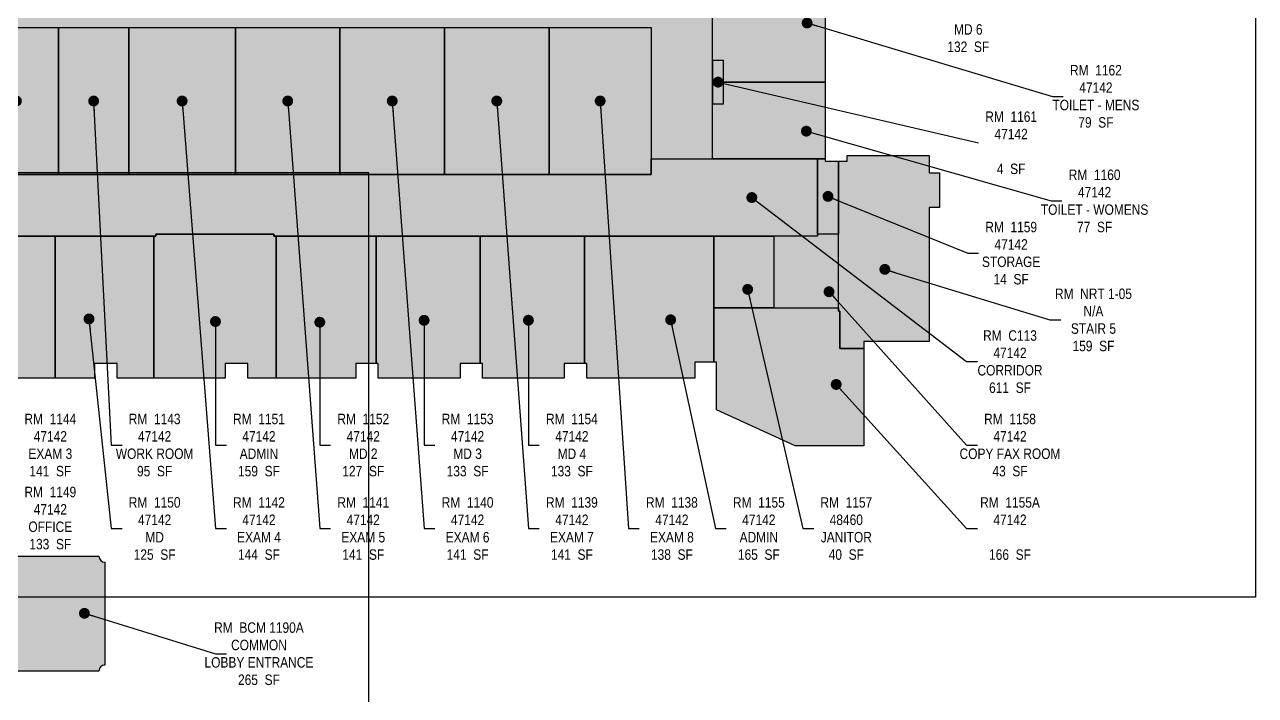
# Model space of a CAD drawing. Header units: inches. Extents: x -324 to 5663, y -491 to 4257.
# Drawn here: x 4248 to 5663, y 908 to 1680 of the extents above; entities that cross this region are included whole.
import ezdxf

# ---------------------------------------------------------------- set-up
doc = ezdxf.new("R2010")
doc.units = ezdxf.units.IN
doc.header["$LTSCALE"] = 48
doc.header["$MEASUREMENT"] = 0
for name, color, linetype in [('0-LABEL', 3, 'Continuous'), ('1-NRT', 200, 'Continuous'), ('1-NRT-PTN', 253, 'Continuous'), ('2-BCM', 140, 'Continuous'), ('2-BCM-PTN', 250, 'Continuous'), ('4-OCC', 6, 'Continuous'), ('4-OCC-PTN', 95, 'Continuous')]:
    doc.layers.add(name, color=color, linetype=linetype)
doc.layers.add('VP-Window', color=2, linetype='Continuous', plot=False)
doc.styles.add('ArialN', font='ARIALN.TTF')
doc.dimstyles.new('AB-200', dxfattribs={"dimscale": 200, "dimtxt": 0.0703125, "dimasz": 0.0625, "dimexe": 0.0625, "dimexo": 0.125, "dimgap": 0.1875, "dimtad": 0, "dimdec": 4, "dimrnd": 0.0625, "dimzin": 0, "dimdsep": 46, "dimlunit": 4, "dimtxsty": 'ArialN', "dimblk": 'ARCHTICK', "dimcen": 0.0625, "dimclrd": 256, "dimclre": 256, "dimclrt": 256, "dimadec": 0, "dimazin": 0, "dimtfac": 1, "dimtdec": 4, "dimtofl": 0, "dimtmove": 2, "dimatfit": 3, "dimldrblk": 'DOT', "dimfxl": 0, "dimfrac": 2, "dimtolj": 1, "dimtzin": 0, "dimlwd": -1, "dimlwe": -1, "dimarcsym": 0})

# ---------------------------------------------------------------- blocks, each defined once
blk = doc.blocks.new('_ArchTick')
at = {"const_width": 0.15}
blk.add_lwpolyline([(-0.5, -0.5), (0.5, 0.5)], dxfattribs=at)
blk = doc.blocks.new('_Dot')
at = {"lineweight": -2}
blk.add_line((-0.5, 0), (-1, 0), dxfattribs=at)
at = {"const_width": 0.5}
blk.add_lwpolyline([(-0.25, 0, 1), (0.25, 0, 1)], format="xyb", close=True, dxfattribs=at)

msp = doc.modelspace()

# ---------------------------------------------------------------- hatches: boundary and pattern name
at = {"layer": '1-NRT-PTN'}
msp.add_hatch(color=256, dxfattribs=at).paths.add_polyline_path([(5213.019552621705, 1315.33862994933), (5213.019552621705, 1307.52900397562), (5185.519552621705, 1307.52900397562), (5185.519552621705, 1350.27900397562), (5183.780907071365, 1350.27900397562), (5183.780907071365, 1522.990323689135), (5193.939564936467, 1522.990323689135), (5193.939564936467, 1529.58862994933), (5288.189564936467, 1529.58862994933), (5288.189564936467, 1509.58862994933), (5300.189564936467, 1509.58862994933), (5300.189564936467, 1469.58862994933), (5288.189564936467, 1469.58862994933), (5288.189564936467, 1315.33862994933)])
at = {"layer": '2-BCM-PTN'}
h = msp.add_hatch(color=256, dxfattribs=at)
edge = h.paths.add_edge_path()
edge.add_line((4056.019552621708, 1068.399278298658), (4183.122712106709, 1068.399278298657))
edge.add_arc((4190.122712106709, 1068.399278298657), 7, 180, 360)
edge.add_line((4197.122712106709, 1068.399278298657), (4333.122712106709, 1068.399278298657))
edge.add_arc((4340.122712106709, 1068.399278298657), 7, 180, 270)
edge.add_line((4340.122712106709, 1061.399278298657), (4340.122712106708, 943.274278298657))
edge.add_arc((4340.122712106709, 936.2742782986561), 7.000000000000909, 90.00000000000743, 180.5515168092264)
edge.add_line((4333.123036399229, 936.2068988497749), (4197.122712106708, 936.1492782986579))
edge.add_arc((4190.120806978962, 936.3932033208174), 7.006152641385259, 358.0047966406719, 542.8901796833013)
edge.add_line((4183.123566065751, 936.0399407599898), (4056.019562621706, 936.0399407599898))
edge.add_arc((4049.01418010869, 936.385385828351), 7.013894527929706, 357.1769528355532, 449.9561124921293)
edge.add_line((4049.019552621706, 943.3992782986579), (4048.982136181527, 1061.399378298657))
edge.add_arc((4049.019552621708, 1068.399278298657), 6.999999999999724, 269.6937408120859, 360.0000000000056)
at = {"layer": '4-OCC-PTN'}
h = msp.add_hatch(color=52, dxfattribs=at)
h.dxf.hatch_style = 1
h.paths.add_polyline_path([(4968.585401053313, 1676.467487553302), (4968.585401053313, 1525.615326431911), (5039.085401053315, 1525.615326431911), (5039.085401053317, 2458.115323689135), (5156.335401053317, 2458.115323689135), (5156.335401053317, 2539.986298905692), (4968.585501053316, 2539.986298905691), (4968.585501053315, 1759.7174875533), (4805.835501053315, 1759.717487553302), (4805.835501053316, 2222.967487553302), (4968.569876053316, 2222.967487553301), (4968.569876053316, 2304.4674875533), (4805.835501053316, 2304.467487553302), (4805.835501053316, 2335.717502553302), (4800.585348053315, 2335.717502553302), (4800.585348053315, 2333.092497553302), (4780.835401053315, 2333.092497553302), (4780.835401053315, 2335.717477553302), (4721.585401053316, 2335.717477553302), (4721.585401053312, 2260.467391835061), (4722.585401053312, 2260.467391835061), (4722.585401053314, 1930.467527553302), (4724.835401053314, 1930.467527553302), (4724.835401053314, 1757.467501553307), (4641.835401053314, 1757.472461136302), (4641.835401053314, 1759.722447136302), (4601.835401053314, 1759.717487553302), (4601.835401053314, 1790.467487553302), (4560.585401053314, 1790.467487553302), (4560.585401053314, 1759.717487553302), (4015.335421053315, 1759.717487553304), (4015.335421053313, 1824.967487553304), (4008.585421053315, 1824.967487553304), (4008.585411131543, 2205.467487553308), (4154.085395808103, 2205.467487553308), (4154.085395808103, 2282.467487666624), (4173.085391121305, 2282.467487912683), (4173.085391053315, 2308.717507553303), (4150.585383053316, 2308.717507553303), (4150.585383409249, 2322.717512553303), (4091.335401053316, 2322.717512553304), (4091.335401053316, 2320.092512553304), (4079.835401053316, 2320.092512553304), (4079.835401053316, 2322.717512553305), (4072.585401053316, 2322.717512553305), (4072.585401053316, 2287.717517553303), (3953.884776310858, 2287.717517553303), (3953.884776310858, 2294.467517553303), (3904.585401053316, 2294.467517553303), (3904.585401053316, 2125.467421377991), (3904.085401053317, 2125.467421377991), (3904.085401053316, 1828.71742137799), (3906.085401053316, 1828.71742137799), (3906.085401053316, 1803.46732137799), (3925.335501053316, 1803.46732137799), (3925.335501053316, 1759.21742137799), (3906.085401053316, 1759.21742137799), (3906.085401053316, 1753.96742137799), (3904.085401053316, 1753.96742137799), (3904.085401053316, 1675.467421377991), (4021.585501053314, 1675.467421377991), (4021.585501053315, 1676.467487553303)])
for color, points in [(52, [(5039.085401053315, 1704.615323689141), (5168.460401053315, 1704.615323689135), (5168.460401053315, 1613.802833689136), (5051.710401053313, 1613.802833689136), (5051.710401053313, 1638.740323689138), (5039.085401053315, 1638.740323689144)]), (52, [(4166.460451053314, 1676.467487553303), (4286.710501053314, 1676.467487553302), (4286.710501053314, 1507.71746666488), (4166.460451053314, 1507.717466664881)]), (52, [(4286.710501053314, 1676.467487553302), (4367.460401053314, 1676.467487553302), (4367.460401053314, 1507.717468986668), (4286.710501053314, 1507.717468986668)]), (52, [(4367.460401053314, 1676.467487553302), (4490.210501053314, 1676.467487553302), (4490.210501053314, 1507.717487553302), (4367.460401053314, 1507.717487553303)]), (52, [(4490.210501053314, 1676.467487553302), (4610.460451053314, 1676.467487553302), (4610.460451053314, 1507.717376459453), (4490.210501053314, 1507.717376459453)]), (52, [(4610.460451053314, 1676.467487553302), (4730.710501053314, 1676.467487553301), (4730.710501053314, 1507.717487553302), (4610.460451053314, 1507.717487553302)]), (52, [(4730.710501053314, 1676.467487553301), (4850.960501053314, 1676.467487553301), (4850.960501053314, 1507.717487553301), (4730.710501053314, 1507.717487553302)]), (52, [(4850.960501053314, 1676.467487553301), (4968.585401053313, 1676.4674875533), (4968.585401053313, 1507.717487553301), (4850.960501053314, 1507.717487553301)]), (52, [(5051.710401053313, 1638.740323689138), (5039.085401053315, 1638.740323689138), (5039.085401053315, 1588.865323689136), (5051.710401053313, 1588.865323689136)]), (52, [(5039.085401053315, 1588.865323689136), (5051.710401053313, 1588.865323689136), (5051.710401053313, 1613.802833689136), (5168.460401053315, 1613.802833689136), (5168.460401053315, 1525.615323689135), (5039.085401053315, 1525.615326431911)]), (52, [(3965.134726310854, 1436.467431377991), (3965.134726310854, 1507.71742583669), (4968.585401053313, 1507.717487553301), (4968.585401053312, 1525.615326431911), (5159.884391097759, 1525.615323689135), (5159.884391097759, 1522.990323689135), (5159.884391097759, 1508.092477553307), (5159.884391097759, 1436.467507553306), (4534.269552621705, 1436.467487553302), (4534.269552621705, 1439.092492553302), (4398.759776310852, 1439.092492553302), (4398.759776310852, 1436.467487553302), (4160.259786310851, 1436.467517553303), (4160.259796310851, 1439.092552553302), (4058.884575329907, 1439.092552553302), (4058.884574959802, 1436.467431377991)]), (52, [(5159.884391097759, 1525.615323689135), (5168.460401053315, 1525.615323689135), (5168.460176989688, 1522.990179632591), (5183.780907071363, 1522.990179632591), (5183.780907071365, 1439.092498271126), (5159.884391097759, 1439.092498271126)]), (52, [(4162.884781310851, 1273.404003975622), (4162.884781310851, 1436.467507553303), (4282.884776310852, 1436.467497553303), (4282.884776310851, 1273.404003975622), (4203.769552621707, 1273.404003975622), (4203.769552621708, 1290.279003975626), (4177.769552621708, 1290.279003975626), (4177.769552621708, 1273.404003975622)]), (52, [(4282.884776310851, 1273.404003975622), (4282.884776310852, 1436.467497553303), (4396.134776310852, 1436.467487883491), (4396.134776310852, 1273.404003975622), (4354.019552621707, 1273.404003975622), (4354.019552621708, 1290.279003975626), (4328.019552621708, 1290.279003975626), (4328.019552621708, 1273.404003975622)]), (52, [(4396.134776310852, 1273.404003975622), (4396.134776310852, 1436.467487883491), (4398.759776310852, 1436.467487553302), (4398.759776310852, 1439.092492553302), (4534.269552621705, 1439.092492553302), (4534.269552621705, 1436.467497553302), (4536.894552621705, 1436.467487634132), (4536.894552621704, 1273.404003975622), (4504.269552621707, 1273.404003975622), (4504.269552621708, 1290.279003975626), (4478.269552621708, 1290.279003975626), (4478.269552621708, 1273.404003975621)]), (52, [(4536.894552621704, 1273.404003975622), (4536.894552621705, 1436.467487634132), (4651.894552621705, 1436.467491094425), (4651.894552621705, 1290.279003975625), (4628.519552621708, 1290.279003975626), (4628.519552621708, 1273.404003975622)]), (52, [(4654.519552621708, 1278.779003975621), (4654.519552621708, 1290.279003975625), (4651.894552621705, 1290.279003975625), (4651.894552621705, 1436.467491175255), (4771.894552621705, 1436.467497553302), (4771.894552621705, 1290.279003975625), (4748.519552621708, 1290.279003975625), (4748.519552621708, 1273.404003975621), (4654.519552621707, 1273.404003975621)]), (52, [(4771.894552621705, 1290.279003975625), (4771.894552621705, 1436.46749487034), (4891.894552621703, 1436.467498018948), (4891.894552621703, 1290.279003975625), (4868.519552621707, 1290.279003975625), (4868.519552621707, 1273.404003975621), (4774.519552621707, 1273.404003975621), (4774.519552621708, 1290.279003975625)]), (52, [(4891.894552621703, 1290.279003975625), (4891.894552621703, 1436.467497553302), (5040.335401053311, 1436.467503136272), (5040.335401053311, 1291.77900397562), (5018.769552621705, 1291.77900397562), (5018.769552621705, 1273.40400397562), (4894.519552621705, 1273.404003975621), (4894.519552621707, 1290.279003975625)]), (201, [(5040.335401053311, 1436.467503136272), (5109.397401053315, 1436.467503136272), (5109.397401053315, 1354.072113832378), (5040.335401053311, 1354.072113832378)]), (52, [(5109.397401053315, 1354.072113832378), (5183.780907071365, 1354.072113832378), (5183.780907071365, 1439.092498271126), (5159.884391097759, 1439.092498271126), (5159.884391097759, 1436.467507553306), (5109.397401053315, 1436.4675075533)]), (52, [(5040.335401053311, 1354.072113832378), (5183.780907071365, 1354.072113832378), (5183.780907071365, 1350.27900397562), (5185.519552621705, 1350.27900397562), (5185.519552621705, 1307.52900397562), (5213.019552621705, 1307.52900397562), (5213.019552621704, 1195.27900397562), (5134.019552621704, 1195.27900397562), (5043.519552621705, 1236.653903975621), (5043.519552621705, 1291.77900397562), (5040.335401053311, 1291.77900397562)])]:
    msp.add_hatch(color=color, dxfattribs=at).paths.add_polyline_path(points)

# ---------------------------------------------------------------- linework, layer by layer
at = {"layer": '1-NRT'}
msp.add_lwpolyline([(5213.019552621705, 1315.33862994933), (5213.019552621705, 1307.52900397562), (5185.519552621705, 1307.52900397562), (5185.519552621705, 1350.27900397562), (5183.780907071365, 1350.27900397562), (5183.780907071365, 1522.990323689135), (5193.939564936467, 1522.990323689135), (5193.939564936467, 1529.58862994933), (5288.189564936467, 1529.58862994933), (5288.189564936467, 1509.58862994933), (5300.189564936467, 1509.58862994933), (5300.189564936467, 1469.58862994933), (5288.189564936467, 1469.58862994933), (5288.189564936467, 1315.33862994933)], close=True, dxfattribs=at)
at = {"layer": '2-BCM'}
msp.add_lwpolyline([(4056.019552621708, 1068.399278298658), (4183.122712106709, 1068.399278298657, 1), (4197.122712106709, 1068.399278298657), (4333.122712106709, 1068.399278298657, 0.414213562373095), (4340.122712106709, 1061.399278298657), (4340.122712106708, 943.274278298657, 0.4170357078044226), (4333.123036399229, 936.2068988497749), (4197.122712106708, 936.1492782986579, 1.043568333502987), (4183.123566065751, 936.0399407599898), (4056.019562621706, 936.0399407599898, 0.4284929142208117), (4049.019552621706, 943.3992782986579), (4048.982136181527, 1061.399378298657, 0.4157800123315102), (4056.019552621708, 1068.399278298658)], format="xyb", close=True, dxfattribs=at)
at = {"layer": '4-OCC'}
msp.add_lwpolyline([(4021.585501053315, 1676.467487553303), (4968.585401053313, 1676.467487553302), (4968.585401053313, 1525.615326431911), (5039.085401053315, 1525.615326431911), (5039.085401053317, 2458.115323689135)], dxfattribs=at)
for points in [[(5039.085401053315, 1704.615323689141), (5168.460401053315, 1704.615323689135), (5168.460401053315, 1613.802833689136), (5051.710401053313, 1613.802833689136), (5051.710401053313, 1638.740323689138), (5039.085401053315, 1638.740323689144)], [(4166.460451053314, 1676.467487553303), (4286.710501053314, 1676.467487553302), (4286.710501053314, 1507.71746666488), (4166.460451053314, 1507.717466664881)], [(4286.710501053314, 1676.467487553302), (4367.460401053314, 1676.467487553302), (4367.460401053314, 1507.717468986668), (4286.710501053314, 1507.717468986668)], [(4367.460401053314, 1676.467487553302), (4490.210501053314, 1676.467487553302), (4490.210501053314, 1507.717487553302), (4367.460401053314, 1507.717487553303)], [(4490.210501053314, 1676.467487553302), (4610.460451053314, 1676.467487553302), (4610.460451053314, 1507.717376459453), (4490.210501053314, 1507.717376459453)], [(4610.460451053314, 1676.467487553302), (4730.710501053314, 1676.467487553301), (4730.710501053314, 1507.717487553302), (4610.460451053314, 1507.717487553302)], [(4730.710501053314, 1676.467487553301), (4850.960501053314, 1676.467487553301), (4850.960501053314, 1507.717487553301), (4730.710501053314, 1507.717487553302)], [(4850.960501053314, 1676.467487553301), (4968.585401053313, 1676.4674875533), (4968.585401053313, 1507.717487553301), (4850.960501053314, 1507.717487553301)], [(5051.710401053313, 1638.740323689138), (5039.085401053315, 1638.740323689138), (5039.085401053315, 1588.865323689136), (5051.710401053313, 1588.865323689136)], [(5039.085401053315, 1588.865323689136), (5051.710401053313, 1588.865323689136), (5051.710401053313, 1613.802833689136), (5168.460401053315, 1613.802833689136), (5168.460401053315, 1525.615323689135), (5039.085401053315, 1525.615326431911)], [(3965.134726310854, 1436.467431377991), (3965.134726310854, 1507.71742583669), (4968.585401053313, 1507.717487553301), (4968.585401053312, 1525.615326431911), (5159.884391097759, 1525.615323689135), (5159.884391097759, 1522.990323689135), (5159.884391097759, 1508.092477553307), (5159.884391097759, 1436.467507553306), (4534.269552621705, 1436.467487553302), (4534.269552621705, 1439.092492553302), (4398.759776310852, 1439.092492553302), (4398.759776310852, 1436.467487553302), (4160.259786310851, 1436.467517553303), (4160.259796310851, 1439.092552553302), (4058.884575329907, 1439.092552553302), (4058.884574959802, 1436.467431377991)], [(5159.884391097759, 1525.615323689135), (5168.460401053315, 1525.615323689135), (5168.460176989688, 1522.990179632591), (5183.780907071363, 1522.990179632591), (5183.780907071365, 1439.092498271126), (5159.884391097759, 1439.092498271126)], [(4162.884781310851, 1273.404003975622), (4162.884781310851, 1436.467507553303), (4282.884776310852, 1436.467497553303), (4282.884776310851, 1273.404003975622), (4203.769552621707, 1273.404003975622), (4203.769552621708, 1290.279003975626), (4177.769552621708, 1290.279003975626), (4177.769552621708, 1273.404003975622)], [(4282.884776310851, 1273.404003975622), (4282.884776310852, 1436.467497553303), (4396.134776310852, 1436.467487883491), (4396.134776310852, 1273.404003975622), (4354.019552621707, 1273.404003975622), (4354.019552621708, 1290.279003975626), (4328.019552621708, 1290.279003975626), (4328.019552621708, 1273.404003975622)], [(4396.134776310852, 1273.404003975622), (4396.134776310852, 1436.467487883491), (4398.759776310852, 1436.467487553302), (4398.759776310852, 1439.092492553302), (4534.269552621705, 1439.092492553302), (4534.269552621705, 1436.467497553302), (4536.894552621705, 1436.467487634132), (4536.894552621704, 1273.404003975622), (4504.269552621707, 1273.404003975622), (4504.269552621708, 1290.279003975626), (4478.269552621708, 1290.279003975626), (4478.269552621708, 1273.404003975621)], [(4536.894552621704, 1273.404003975622), (4536.894552621705, 1436.467487634132), (4651.894552621705, 1436.467491094425), (4651.894552621705, 1290.279003975625), (4628.519552621708, 1290.279003975626), (4628.519552621708, 1273.404003975622)], [(4654.519552621708, 1278.779003975621), (4654.519552621708, 1290.279003975625), (4651.894552621705, 1290.279003975625), (4651.894552621705, 1436.467491175255), (4771.894552621705, 1436.467497553302), (4771.894552621705, 1290.279003975625), (4748.519552621708, 1290.279003975625), (4748.519552621708, 1273.404003975621), (4654.519552621707, 1273.404003975621)], [(4771.894552621705, 1290.279003975625), (4771.894552621705, 1436.46749487034), (4891.894552621703, 1436.467498018948), (4891.894552621703, 1290.279003975625), (4868.519552621707, 1290.279003975625), (4868.519552621707, 1273.404003975621), (4774.519552621707, 1273.404003975621), (4774.519552621708, 1290.279003975625)], [(4891.894552621703, 1290.279003975625), (4891.894552621703, 1436.467497553302), (5040.335401053311, 1436.467503136272), (5040.335401053311, 1291.77900397562), (5018.769552621705, 1291.77900397562), (5018.769552621705, 1273.40400397562), (4894.519552621705, 1273.404003975621), (4894.519552621707, 1290.279003975625)], [(5040.335401053311, 1436.467503136272), (5109.397401053315, 1436.467503136272), (5109.397401053315, 1354.072113832378), (5040.335401053311, 1354.072113832378)], [(5109.397401053315, 1354.072113832378), (5183.780907071365, 1354.072113832378), (5183.780907071365, 1439.092498271126), (5159.884391097759, 1439.092498271126), (5159.884391097759, 1436.467507553306), (5109.397401053315, 1436.4675075533)], [(5040.335401053311, 1354.072113832378), (5183.780907071365, 1354.072113832378), (5183.780907071365, 1350.27900397562), (5185.519552621705, 1350.27900397562), (5185.519552621705, 1307.52900397562), (5213.019552621705, 1307.52900397562), (5213.019552621704, 1195.27900397562), (5134.019552621704, 1195.27900397562), (5043.519552621705, 1236.653903975621), (5043.519552621705, 1291.77900397562), (5040.335401053311, 1291.77900397562)]]:
    msp.add_lwpolyline(points, close=True, dxfattribs=at)
at = {"layer": 'VP-Window'}
msp.add_lwpolyline([(2963.5, 3021.500000000001), (5663.499999999985, 3021.500000000003), (5663.499999999986, 1021.499999999993), (2963.500000000002, 1021.499999999994)], close=True, dxfattribs=at)
at = {"layer": 'VP-Window', "color": 5}
msp.add_lwpolyline([(1943.499999999988, -490.5000000000094), (4643.499999999973, -490.5000000000176), (4643.499999999973, 1509.499999999992), (1943.499999999987, 1509.499999999998)], close=True, dxfattribs=at)

# ---------------------------------------------------------------- texts
at = {"layer": '0-LABEL', "char_height": 12, "attachment_point": 5, "style": 'ArialN'}
for s, insert in [('RM  1163\\P47142\\PMD 6\\P132  SF', (5333.223432647978, 1684.396606860142)), ('RM  1162\\P47142\\PTOILET - MENS\\P79  SF', (5480.037979032699, 1597.425174840726)), ('RM  1161\\P47142\\P\\P4  SF', (5382.535932647977, 1543.987204721094)), ('RM  1160\\P47142\\PTOILET - WOMENS\\P77  SF', (5478.535932647977, 1477.119203277935)), ('RM  1159\\P47142\\PSTORAGE\\P14  SF', (5382.535932647977, 1417.02484439054)), ('RM  NRT 1-05\\PN/A\\PSTAIR 5\\P159  SF', (5477.223432647977, 1340.245049195854)), ('RM  C113\\P47142\\PCORRIDOR\\P611  SF', (5381.223432647977, 1292.245049195854)), ('RM  1144\\P47142\\PEXAM 3\\P141  SF', (4277.223432647977, 1196.245049195856)), ('RM  1143\\P47142\\PWORK ROOM\\P95  SF', (4397.223432647977, 1196.245049195856)), ('RM  1151\\P47142\\PADMIN\\P159  SF', (4517.223432647977, 1196.245049195855)), ('RM  1152\\P47142\\PMD 2\\P127  SF', (4637.223432647977, 1196.245049195855)), ('RM  1153\\P47142\\PMD 3\\P133  SF', (4757.223432647977, 1196.245049195855)), ('RM  1154\\P47142\\PMD 4\\P133  SF', (4877.223432647977, 1196.245049195855)), ('RM  1158\\P47142\\PCOPY FAX ROOM\\P43  SF', (5381.223432647977, 1196.245049195854)), ('RM  1149\\P47142\\POFFICE\\P133  SF', (4277.223432647977, 1112.245049195856)), ('RM  1150\\P47142\\PMD\\P125  SF', (4397.223432647977, 1100.245049195856)), ('RM  1142\\P47142\\PEXAM 4\\P144  SF', (4517.223432647977, 1100.245049195856)), ('RM  1141\\P47142\\PEXAM 5\\P141  SF', (4637.223432647977, 1100.245049195855)), ('RM  1140\\P47142\\PEXAM 6\\P141  SF', (4757.223432647977, 1100.245049195855)), ('RM  1139\\P47142\\PEXAM 7\\P141  SF', (4877.223432647977, 1100.245049195855)), ('RM  1138\\P47142\\PEXAM 8\\P138  SF', (4992.262996085904, 1100.245049195855)), ('RM  1155\\P47142\\PADMIN\\P165  SF', (5092.282095676626, 1100.245049195855)), ('RM  1157\\P48460\\PJANITOR\\P40  SF', (5192.910296005874, 1100.245049195855)), ('RM  1155A\\P47142\\P\\P166  SF', (5381.223432647977, 1100.245049195854)), ('RM  BCM 1190A\\PCOMMON\\PLOBBY ENTRANCE\\P265  SF', (4517.223432647977, 956.2450491958556))]:
    msp.add_mtext(s, dxfattribs=dict(at, insert=insert))

# ---------------------------------------------------------------- leaders
at = {"layer": '0-LABEL', "annotation_type": 0, "has_hookline": 1, "hookline_direction": 0}
for points, text_width in [([(5147.806517890025, 1681.838810634918), (5430.037979032699, 1597.425174840726), (5442.537979032699, 1597.425174840726)], 99.00409276944065), ([(5045.397901053314, 1613.802823689137), (5345.035932647977, 1543.987204721094)], 55.99727148703956), ([(4238.233277824121, 1592.092477109091), (4227.223432647977, 1196.245049195856), (4239.723432647977, 1196.245049195856)], 57.86357435197817), ([(4327.085451053314, 1592.092478269985), (4347.223432647977, 1196.245049195856), (4359.723432647977, 1196.245049195856)], 88.13369713506138), ([(4428.835451053314, 1592.092487553302), (4467.223432647977, 1100.245049195856), (4479.723432647977, 1100.245049195856)], 57.81446111869032), ([(4550.335476053314, 1592.092432006377), (4587.223432647977, 1100.245049195855), (4599.723432647977, 1100.245049195855)], 55.99727148703956), ([(4670.585476053314, 1592.092487553302), (4707.223432647977, 1100.245049195855), (4719.723432647977, 1100.245049195855)], 57.86357435197817), ([(4790.835501053314, 1592.092487553301), (4827.223432647977, 1100.245049195855), (4839.723432647977, 1100.245049195855)], 57.92087312414734), ([(4909.772951053314, 1592.092487553301), (4942.262996085904, 1100.245049195855), (4954.762996085904, 1100.245049195855)], 57.92087312414734), ([(5146.940408289621, 1557.4020310021), (5428.535932647977, 1477.119203277935), (5441.035932647977, 1477.119203277935)], 122.6766712141883), ([(5084.210359027933, 1481.04137890495), (5331.223432647977, 1292.245049195854), (5343.723432647977, 1292.245049195854)], 73.98090040927694), ([(5171.832649084562, 1482.353910980131), (5332.535932647977, 1417.02484439054), (5345.035932647977, 1417.02484439054)], 65.86084583901774), ([(5237.223432647977, 1398.401399487675), (5427.223432647977, 1340.245049195854), (5439.723432647977, 1340.245049195854)], 86.96316507503411), ([(5079.436447732792, 1375.454997434926), (5142.910296005874, 1100.245049195855), (5155.410296005874, 1100.245049195855)], 58.24829467939973), ([(5173.060046000897, 1372.649825703389), (5331.223432647977, 1196.245049195854), (5343.723432647977, 1196.245049195854)], 114.4174624829468), ([(4210.904215702587, 1340.88152532441), (4227.223432647977, 1112.245049195856), (4239.723432647977, 1112.245049195856)], 57.92087312414734), ([(4321.718686316031, 1341.403963544422), (4347.223432647977, 1100.245049195856), (4359.723432647977, 1100.245049195856)], 57.86357435197817), ([(4707.223432647977, 1339.809346894976), (4707.223432647977, 1196.245049195855), (4719.723432647977, 1196.245049195855)], 57.8881309686221), ([(4827.223432647977, 1339.9174176416), (4827.223432647977, 1196.245049195855), (4839.723432647977, 1196.245049195855)], 57.86357435197817), ([(4990.820581552071, 1340.424573388776), (5042.282095676626, 1100.245049195855), (5054.782095676626, 1100.245049195855)], 57.9699863574352), ([(4467.223432647977, 1338.400615404102), (4467.223432647977, 1196.245049195855), (4479.723432647977, 1196.245049195855)], 55.99727148703956), ([(4587.223432647977, 1337.624462892336), (4587.223432647977, 1196.245049195855), (4599.723432647977, 1196.245049195855)], 57.81446111869032), ([(5181.269552621703, 1266.029003975626), (5331.223432647977, 1100.245049195854), (5343.723432647977, 1100.245049195854)], 67.74351978171896), ([(4316.434567652675, 1002.754758999979), (4467.223432647977, 956.2450491958556), (4479.723432647977, 956.2450491958556)], 123.5361527967258)]:
    msp.add_leader(points, dimstyle='AB-200', dxfattribs=dict(at, text_width=text_width))

doc.saveas('drawing.dxf')
